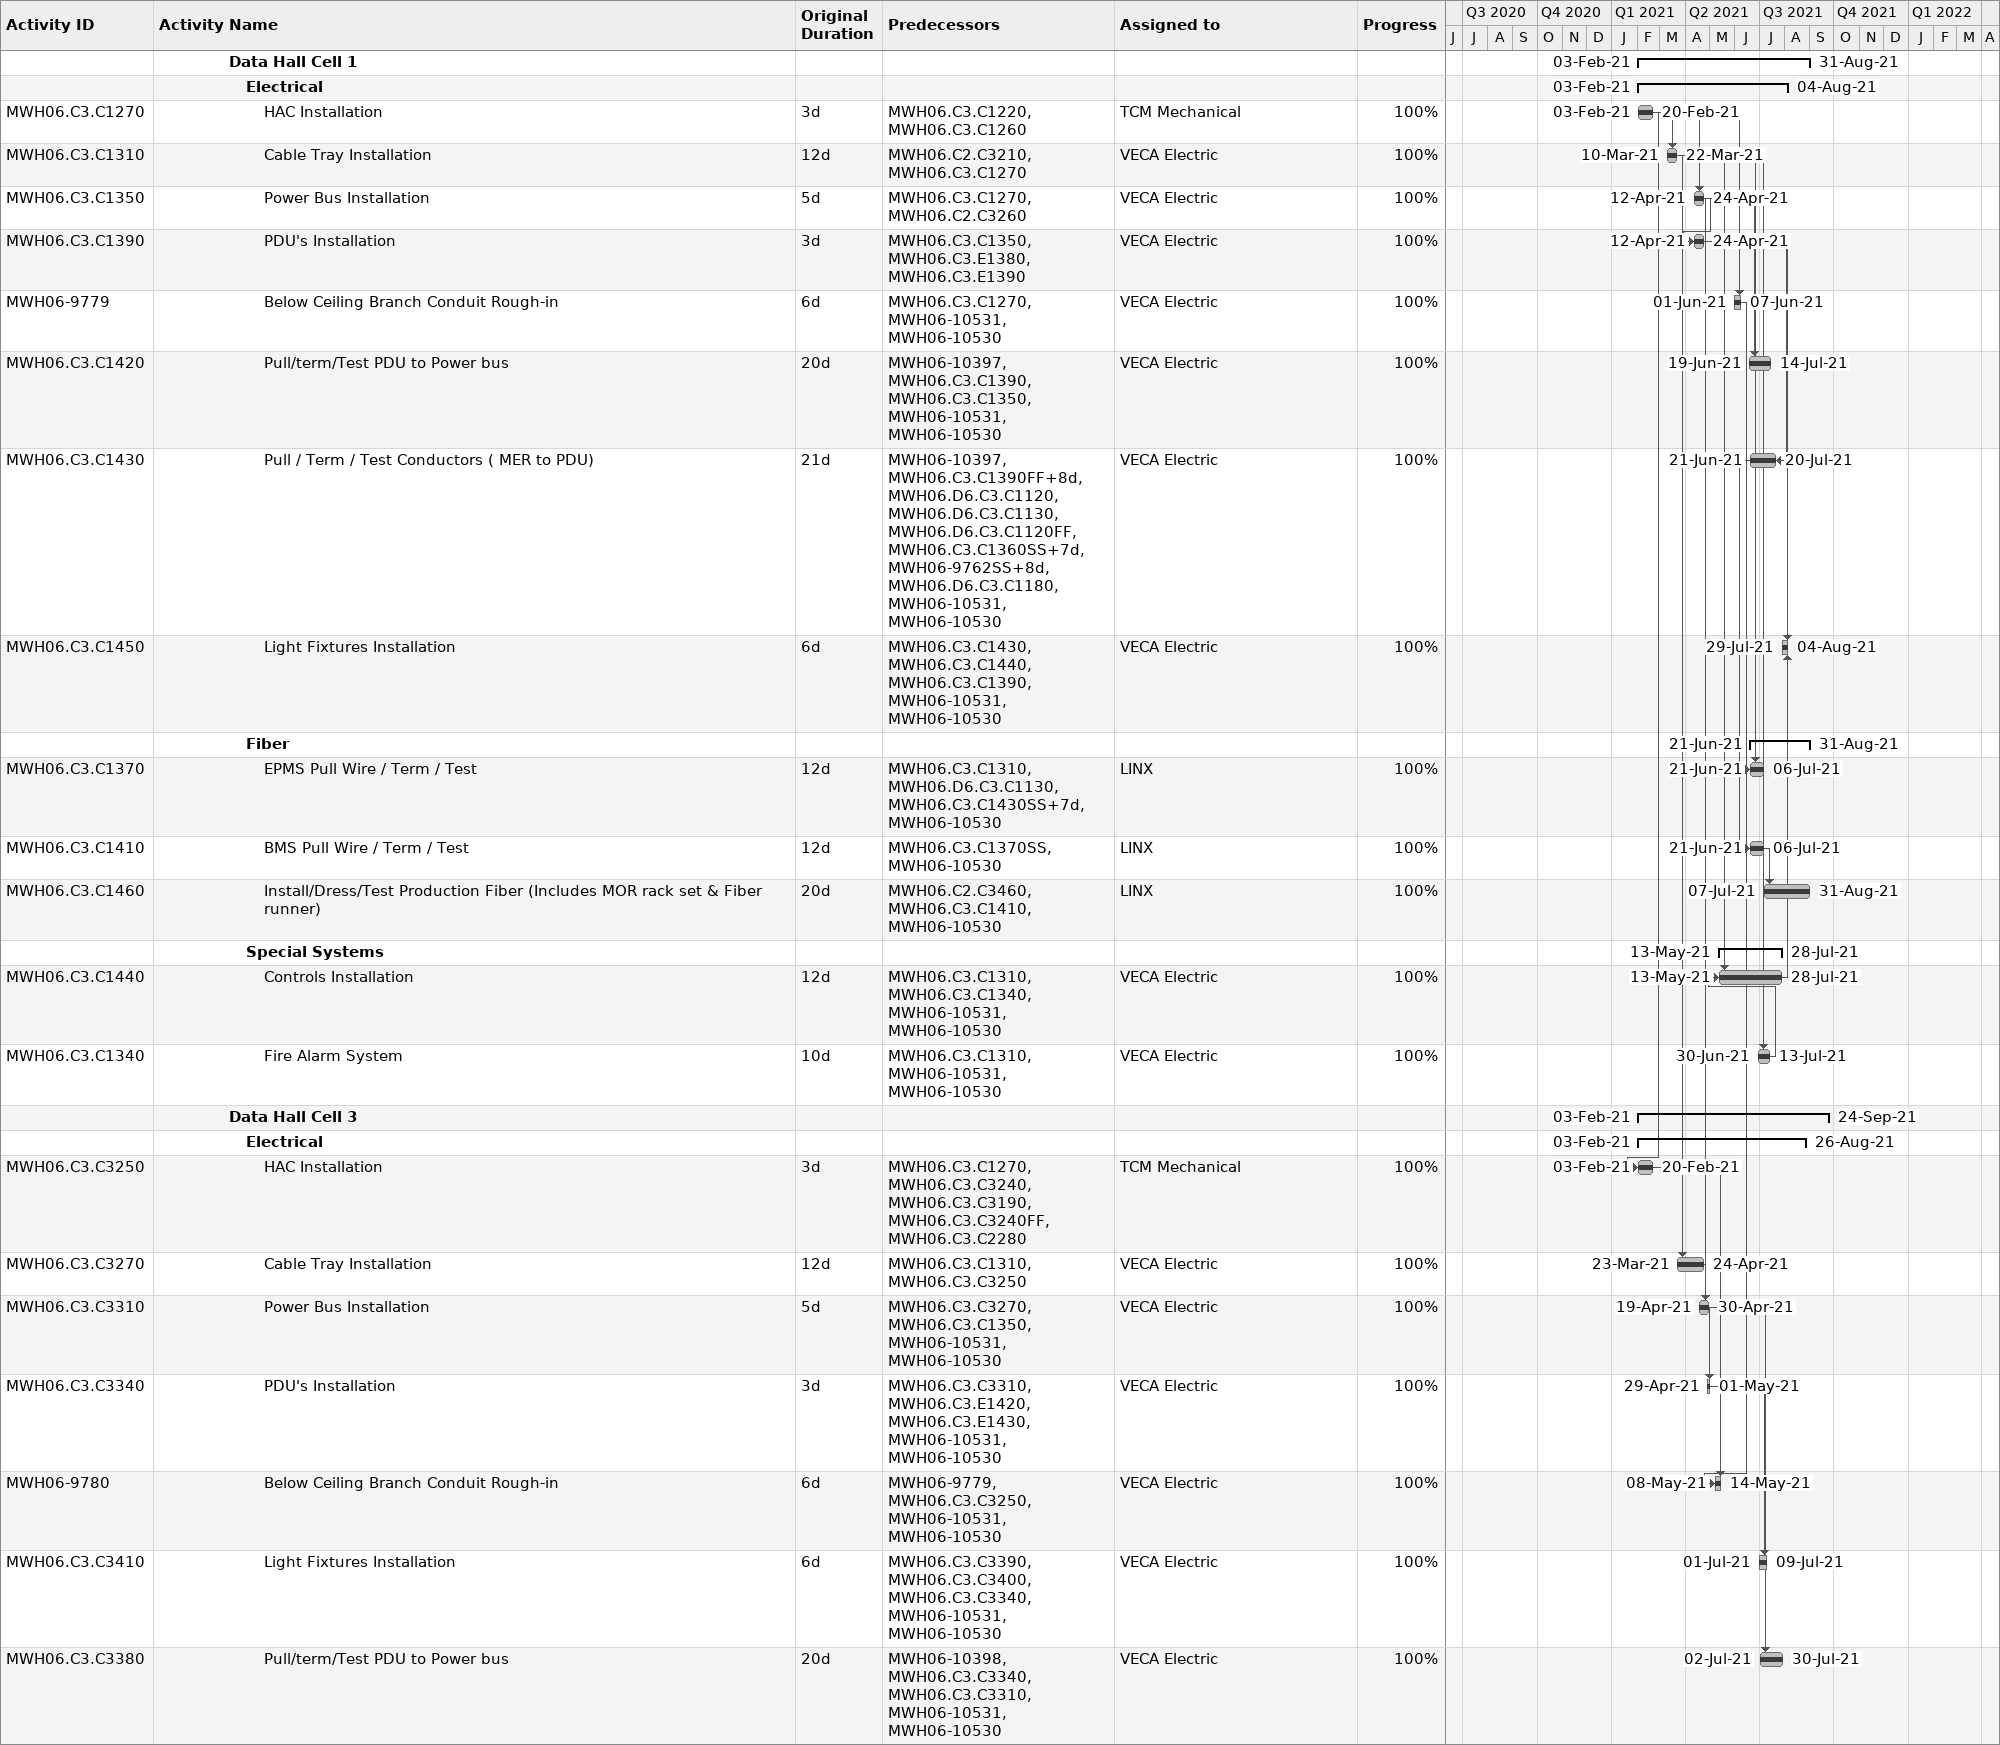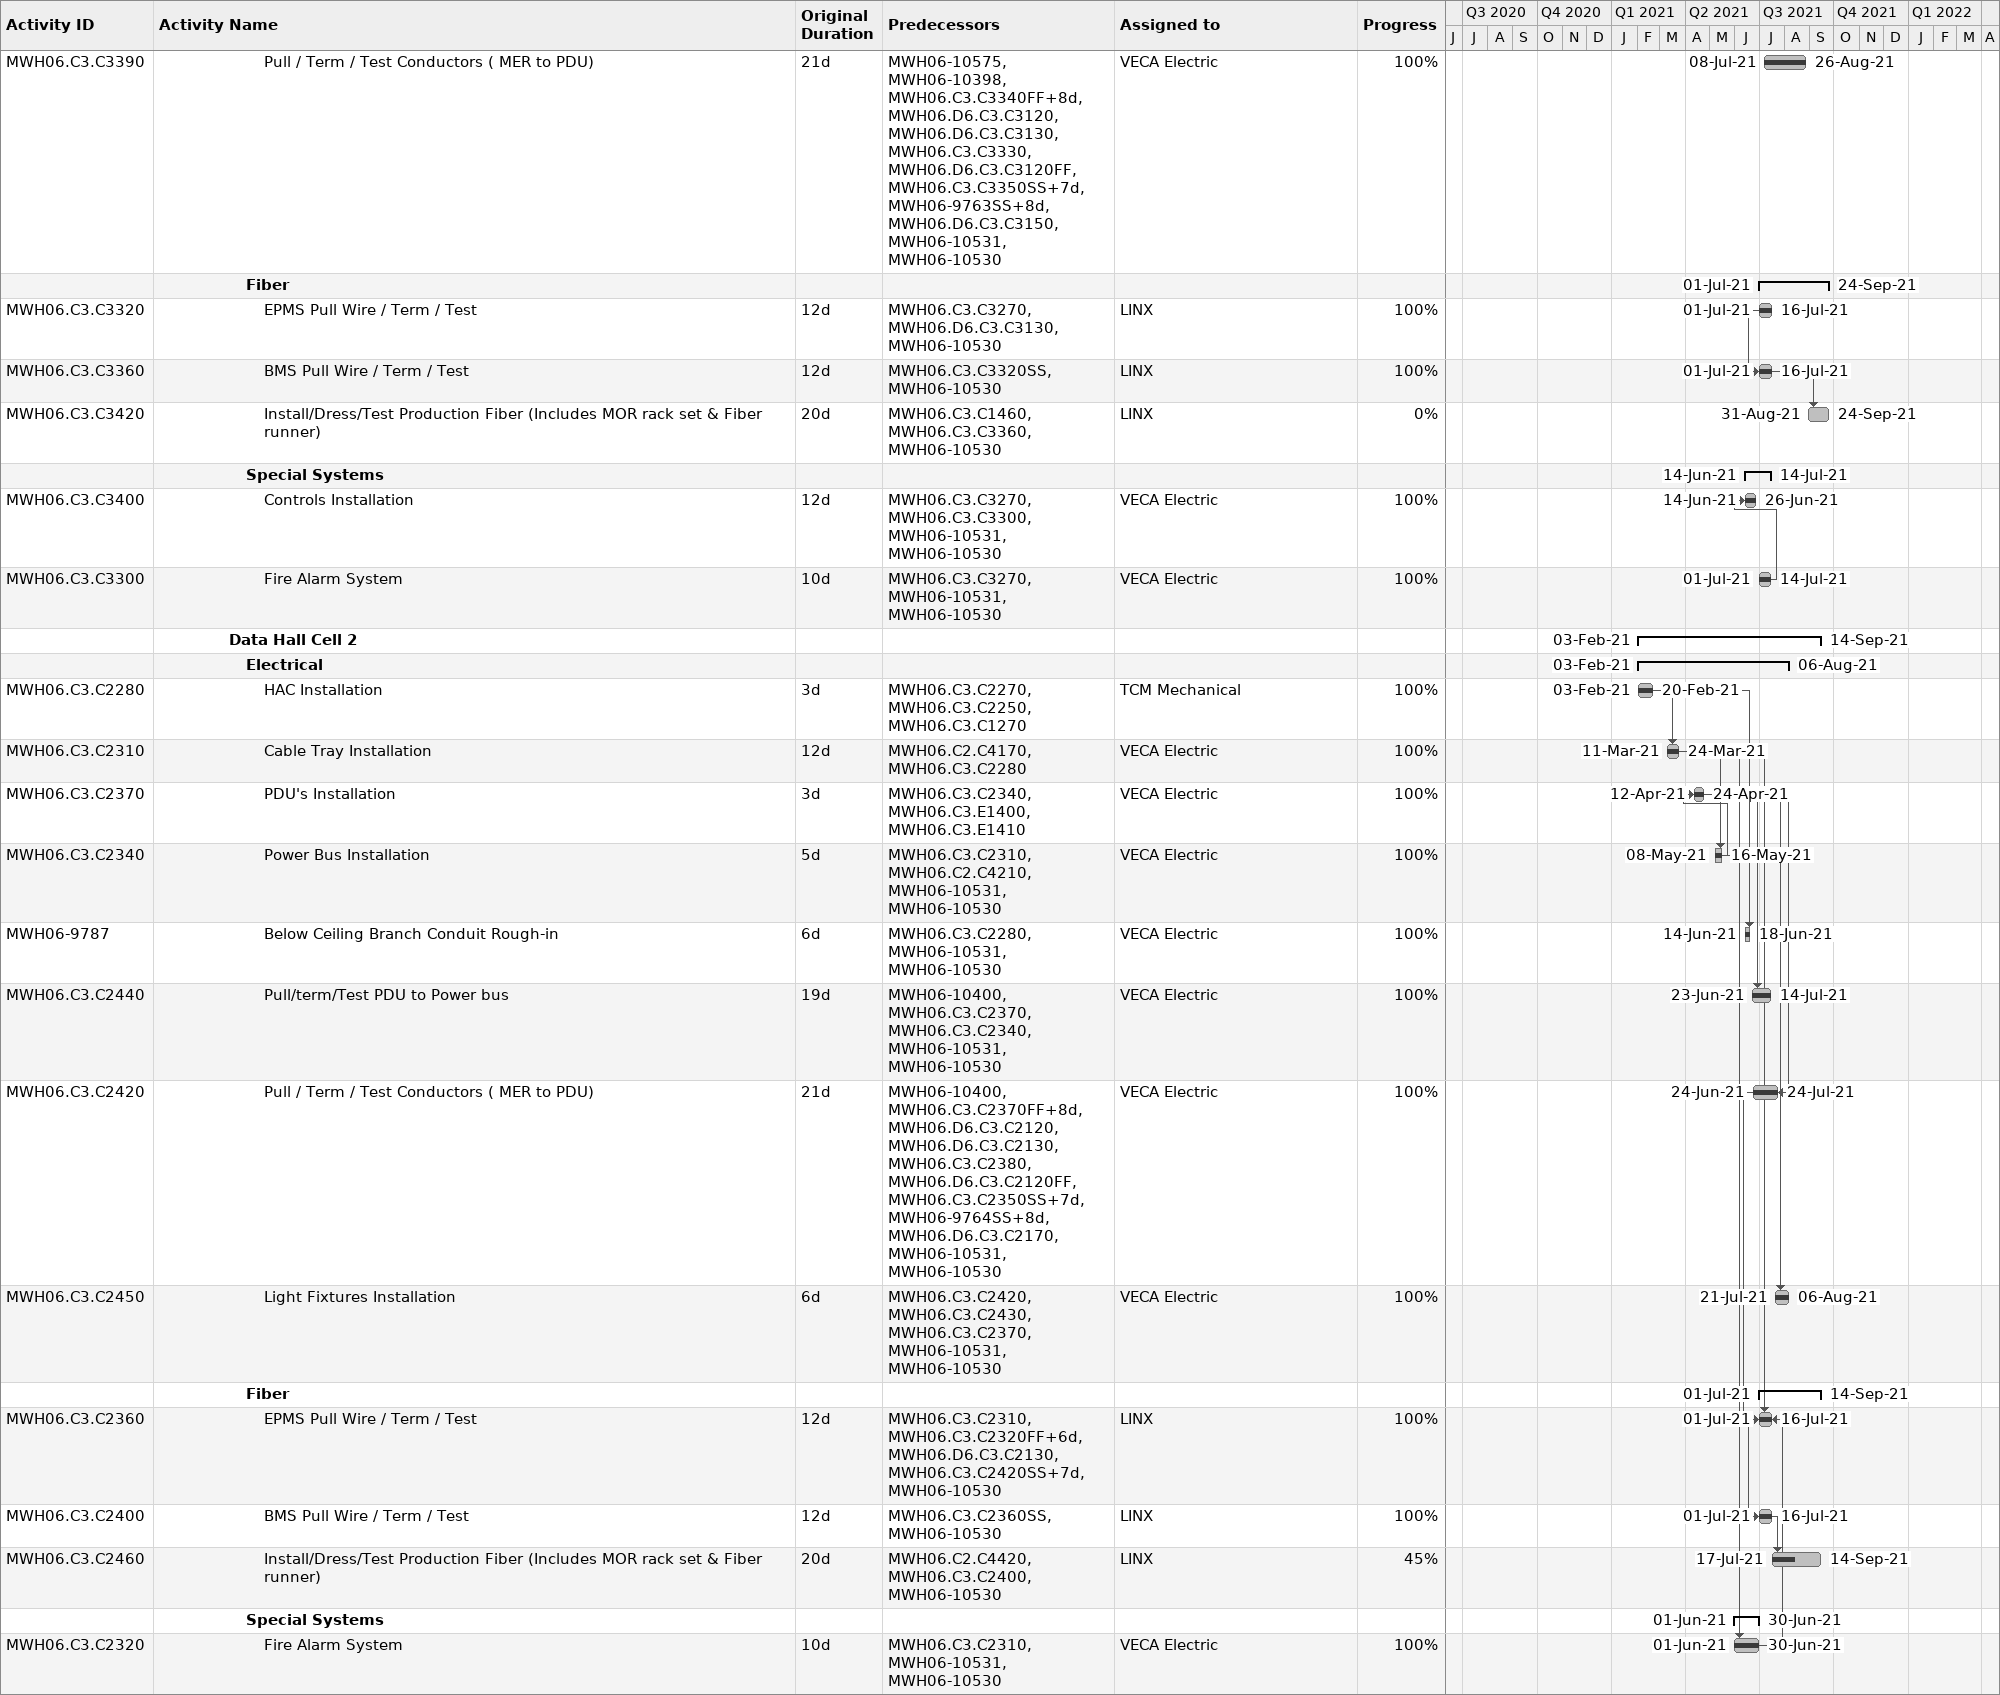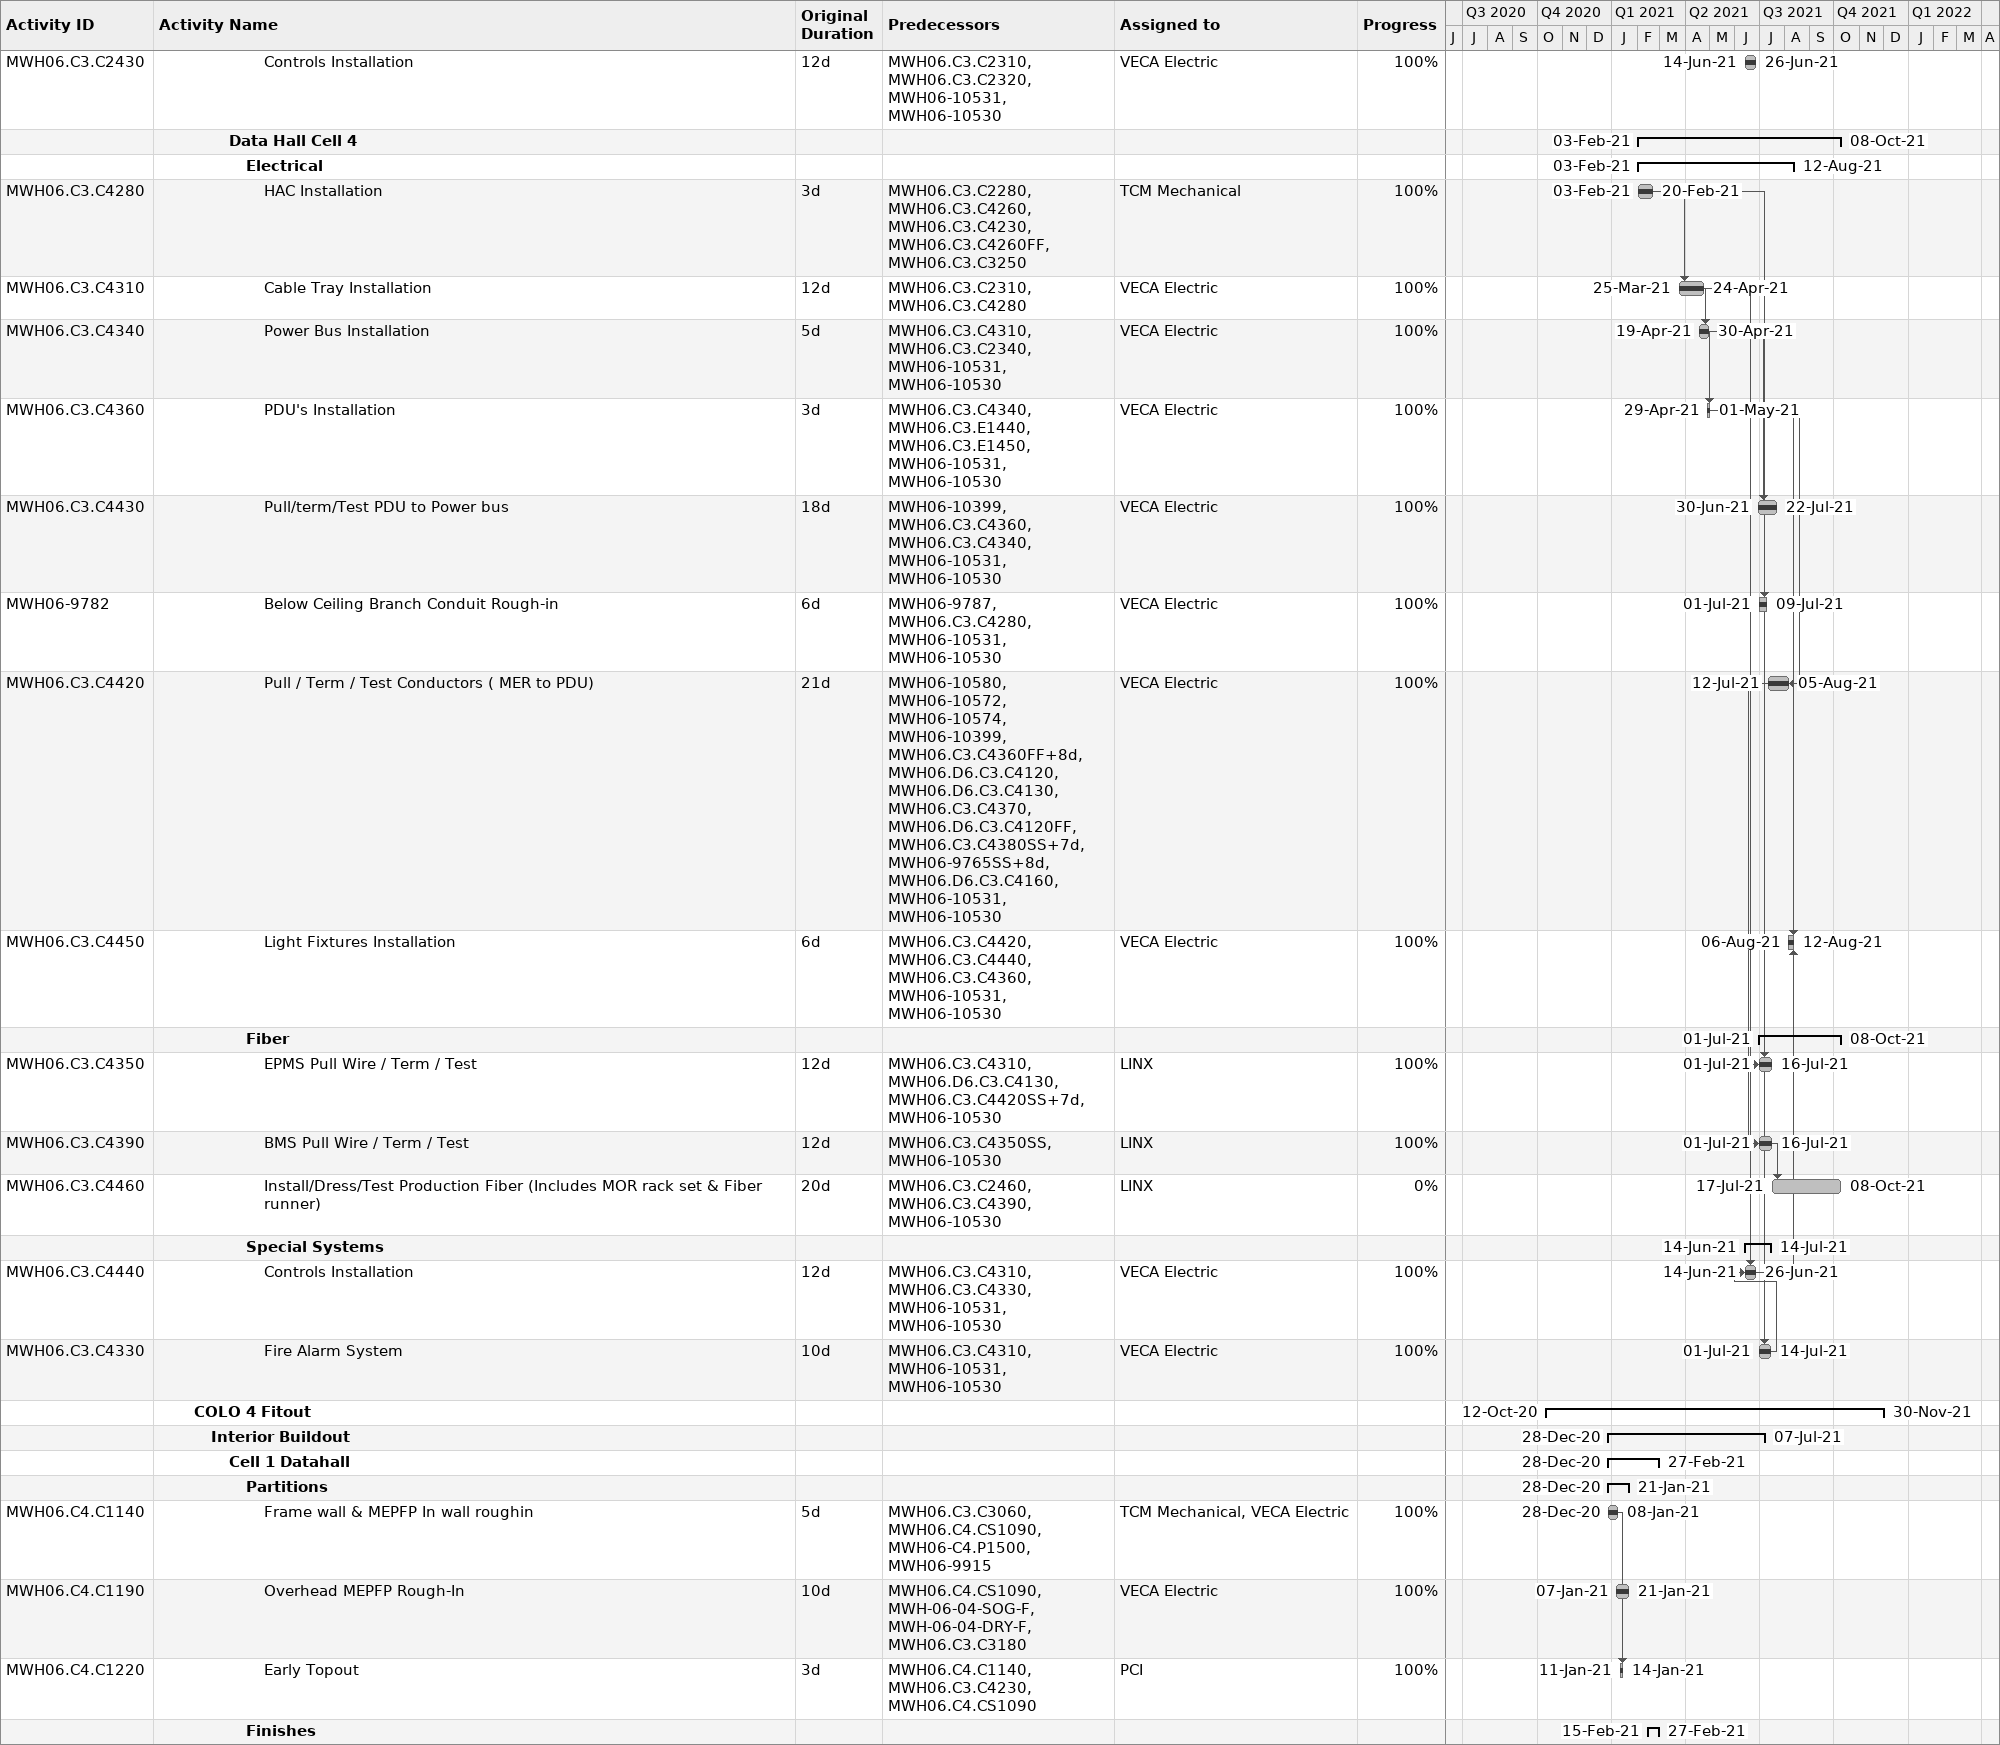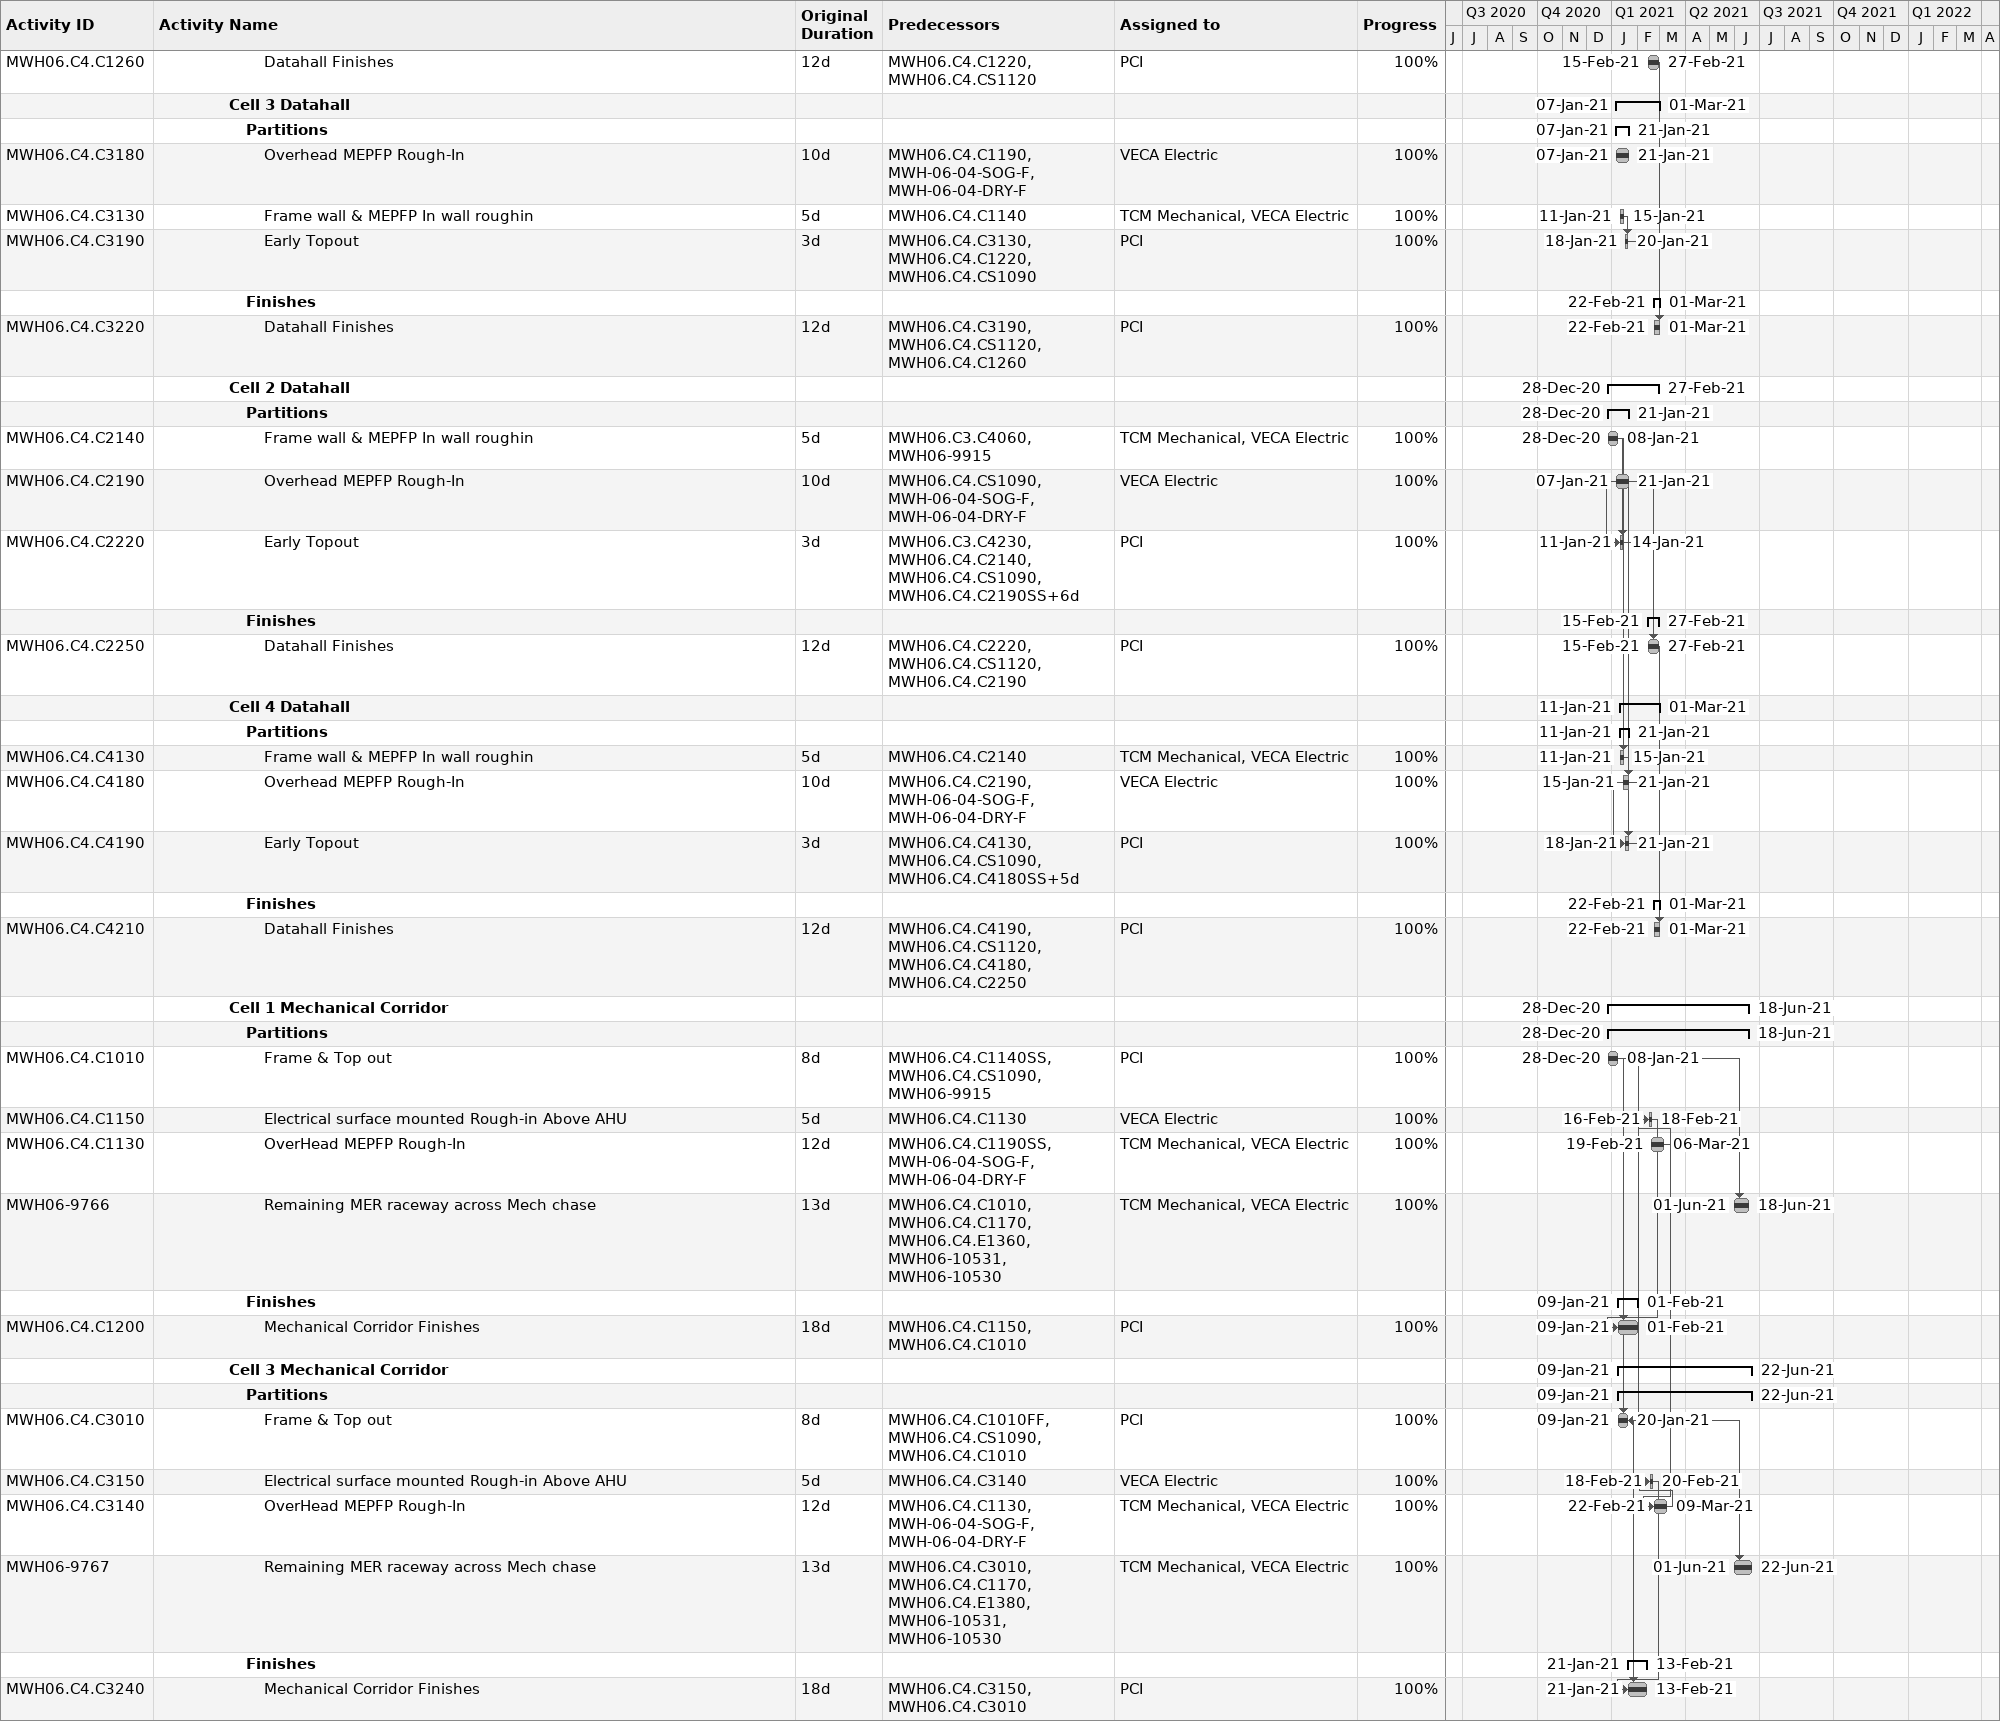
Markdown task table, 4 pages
| ID | Level | Task | Original duration | Start | Finish | Predecessors | Resources | % complete |
|---|---|---|---|---|---|---|---|---|
|  | 5 | **Data Hall Cell 1** |  | 2021-02-03 | 2021-08-31 |  |  |  |
|  | 6 | **Electrical** |  | 2021-02-03 | 2021-08-04 |  |  |  |
| MWH06.C3.C1270 | 7 | HAC Installation | 3d | 2021-02-03 | 2021-02-20 | MWH06.C3.C1220, MWH06.C3.C1260 | TCM Mechanical | 100 |
| MWH06.C3.C1310 | 7 | Cable Tray Installation | 12d | 2021-03-10 | 2021-03-22 | MWH06.C2.C3210, MWH06.C3.C1270 | VECA Electric | 100 |
| MWH06.C3.C1350 | 7 | Power Bus Installation | 5d | 2021-04-12 | 2021-04-24 | MWH06.C3.C1270, MWH06.C2.C3260 | VECA Electric | 100 |
| MWH06.C3.C1390 | 7 | PDU's Installation | 3d | 2021-04-12 | 2021-04-24 | MWH06.C3.C1350, MWH06.C3.E1380, MWH06.C3.E1390 | VECA Electric | 100 |
| MWH06-9779 | 7 | Below Ceiling Branch Conduit Rough-in | 6d | 2021-06-01 | 2021-06-07 | MWH06.C3.C1270, MWH06-10531, MWH06-10530 | VECA Electric | 100 |
| MWH06.C3.C1420 | 7 | Pull/term/Test PDU to Power bus | 20d | 2021-06-19 | 2021-07-14 | MWH06-10397, MWH06.C3.C1390, MWH06.C3.C1350, MWH06-10531, MWH06-10530 | VECA Electric | 100 |
| MWH06.C3.C1430 | 7 | Pull / Term / Test Conductors ( MER to PDU) | 21d | 2021-06-21 | 2021-07-20 | MWH06-10397, MWH06.C3.C1390FF+8d, MWH06.D6.C3.C1120, MWH06.D6.C3.C1130, MWH06.D6.C3.C1120FF, MWH06.C3.C1360SS+7d, MWH06-9762SS+8d, MWH06.D6.C3.C1180, MWH06-10531, MWH06-10530 | VECA Electric | 100 |
| MWH06.C3.C1450 | 7 | Light Fixtures Installation | 6d | 2021-07-29 | 2021-08-04 | MWH06.C3.C1430, MWH06.C3.C1440, MWH06.C3.C1390, MWH06-10531, MWH06-10530 | VECA Electric | 100 |
|  | 6 | **Fiber** |  | 2021-06-21 | 2021-08-31 |  |  |  |
| MWH06.C3.C1370 | 7 | EPMS Pull Wire / Term / Test | 12d | 2021-06-21 | 2021-07-06 | MWH06.C3.C1310, MWH06.D6.C3.C1130, MWH06.C3.C1430SS+7d, MWH06-10530 | LINX | 100 |
| MWH06.C3.C1410 | 7 | BMS Pull Wire / Term / Test | 12d | 2021-06-21 | 2021-07-06 | MWH06.C3.C1370SS, MWH06-10530 | LINX | 100 |
| MWH06.C3.C1460 | 7 | Install/Dress/Test Production Fiber (Includes MOR rack set & Fiber runner) | 20d | 2021-07-07 | 2021-08-31 | MWH06.C2.C3460, MWH06.C3.C1410, MWH06-10530 | LINX | 100 |
|  | 6 | **Special Systems** |  | 2021-05-13 | 2021-07-28 |  |  |  |
| MWH06.C3.C1440 | 7 | Controls Installation | 12d | 2021-05-13 | 2021-07-28 | MWH06.C3.C1310, MWH06.C3.C1340, MWH06-10531, MWH06-10530 | VECA Electric | 100 |
| MWH06.C3.C1340 | 7 | Fire Alarm System | 10d | 2021-06-30 | 2021-07-13 | MWH06.C3.C1310, MWH06-10531, MWH06-10530 | VECA Electric | 100 |
|  | 5 | **Data Hall Cell 3** |  | 2021-02-03 | 2021-09-24 |  |  |  |
|  | 6 | **Electrical** |  | 2021-02-03 | 2021-08-26 |  |  |  |
| MWH06.C3.C3250 | 7 | HAC Installation | 3d | 2021-02-03 | 2021-02-20 | MWH06.C3.C1270, MWH06.C3.C3240, MWH06.C3.C3190, MWH06.C3.C3240FF, MWH06.C3.C2280 | TCM Mechanical | 100 |
| MWH06.C3.C3270 | 7 | Cable Tray Installation | 12d | 2021-03-23 | 2021-04-24 | MWH06.C3.C1310, MWH06.C3.C3250 | VECA Electric | 100 |
| MWH06.C3.C3310 | 7 | Power Bus Installation | 5d | 2021-04-19 | 2021-04-30 | MWH06.C3.C3270, MWH06.C3.C1350, MWH06-10531, MWH06-10530 | VECA Electric | 100 |
| MWH06.C3.C3340 | 7 | PDU's Installation | 3d | 2021-04-29 | 2021-05-01 | MWH06.C3.C3310, MWH06.C3.E1420, MWH06.C3.E1430, MWH06-10531, MWH06-10530 | VECA Electric | 100 |
| MWH06-9780 | 7 | Below Ceiling Branch Conduit Rough-in | 6d | 2021-05-08 | 2021-05-14 | MWH06-9779, MWH06.C3.C3250, MWH06-10531, MWH06-10530 | VECA Electric | 100 |
| MWH06.C3.C3410 | 7 | Light Fixtures Installation | 6d | 2021-07-01 | 2021-07-09 | MWH06.C3.C3390, MWH06.C3.C3400, MWH06.C3.C3340, MWH06-10531, MWH06-10530 | VECA Electric | 100 |
| MWH06.C3.C3380 | 7 | Pull/term/Test PDU to Power bus | 20d | 2021-07-02 | 2021-07-30 | MWH06-10398, MWH06.C3.C3340, MWH06.C3.C3310, MWH06-10531, MWH06-10530 | VECA Electric | 100 |
| MWH06.C3.C3390 | 7 | Pull / Term / Test Conductors ( MER to PDU) | 21d | 2021-07-08 | 2021-08-26 | MWH06-10575, MWH06-10398, MWH06.C3.C3340FF+8d, MWH06.D6.C3.C3120, MWH06.D6.C3.C3130, MWH06.C3.C3330, MWH06.D6.C3.C3120FF, MWH06.C3.C3350SS+7d, MWH06-9763SS+8d, MWH06.D6.C3.C3150, MWH06-10531, MWH06-10530 | VECA Electric | 100 |
|  | 6 | **Fiber** |  | 2021-07-01 | 2021-09-24 |  |  |  |
| MWH06.C3.C3320 | 7 | EPMS Pull Wire / Term / Test | 12d | 2021-07-01 | 2021-07-16 | MWH06.C3.C3270, MWH06.D6.C3.C3130, MWH06-10530 | LINX | 100 |
| MWH06.C3.C3360 | 7 | BMS Pull Wire / Term / Test | 12d | 2021-07-01 | 2021-07-16 | MWH06.C3.C3320SS, MWH06-10530 | LINX | 100 |
| MWH06.C3.C3420 | 7 | Install/Dress/Test Production Fiber (Includes MOR rack set & Fiber runner) | 20d | 2021-08-31 | 2021-09-24 | MWH06.C3.C1460, MWH06.C3.C3360, MWH06-10530 | LINX | 0 |
|  | 6 | **Special Systems** |  | 2021-06-14 | 2021-07-14 |  |  |  |
| MWH06.C3.C3400 | 7 | Controls Installation | 12d | 2021-06-14 | 2021-06-26 | MWH06.C3.C3270, MWH06.C3.C3300, MWH06-10531, MWH06-10530 | VECA Electric | 100 |
| MWH06.C3.C3300 | 7 | Fire Alarm System | 10d | 2021-07-01 | 2021-07-14 | MWH06.C3.C3270, MWH06-10531, MWH06-10530 | VECA Electric | 100 |
|  | 5 | **Data Hall Cell 2** |  | 2021-02-03 | 2021-09-14 |  |  |  |
|  | 6 | **Electrical** |  | 2021-02-03 | 2021-08-06 |  |  |  |
| MWH06.C3.C2280 | 7 | HAC Installation | 3d | 2021-02-03 | 2021-02-20 | MWH06.C3.C2270, MWH06.C3.C2250, MWH06.C3.C1270 | TCM Mechanical | 100 |
| MWH06.C3.C2310 | 7 | Cable Tray Installation | 12d | 2021-03-11 | 2021-03-24 | MWH06.C2.C4170, MWH06.C3.C2280 | VECA Electric | 100 |
| MWH06.C3.C2370 | 7 | PDU's Installation | 3d | 2021-04-12 | 2021-04-24 | MWH06.C3.C2340, MWH06.C3.E1400, MWH06.C3.E1410 | VECA Electric | 100 |
| MWH06.C3.C2340 | 7 | Power Bus Installation | 5d | 2021-05-08 | 2021-05-16 | MWH06.C3.C2310, MWH06.C2.C4210, MWH06-10531, MWH06-10530 | VECA Electric | 100 |
| MWH06-9787 | 7 | Below Ceiling Branch Conduit Rough-in | 6d | 2021-06-14 | 2021-06-18 | MWH06.C3.C2280, MWH06-10531, MWH06-10530 | VECA Electric | 100 |
| MWH06.C3.C2440 | 7 | Pull/term/Test PDU to Power bus | 19d | 2021-06-23 | 2021-07-14 | MWH06-10400, MWH06.C3.C2370, MWH06.C3.C2340, MWH06-10531, MWH06-10530 | VECA Electric | 100 |
| MWH06.C3.C2420 | 7 | Pull / Term / Test Conductors ( MER to PDU) | 21d | 2021-06-24 | 2021-07-24 | MWH06-10400, MWH06.C3.C2370FF+8d, MWH06.D6.C3.C2120, MWH06.D6.C3.C2130, MWH06.C3.C2380, MWH06.D6.C3.C2120FF, MWH06.C3.C2350SS+7d, MWH06-9764SS+8d, MWH06.D6.C3.C2170, MWH06-10531, MWH06-10530 | VECA Electric | 100 |
| MWH06.C3.C2450 | 7 | Light Fixtures Installation | 6d | 2021-07-21 | 2021-08-06 | MWH06.C3.C2420, MWH06.C3.C2430, MWH06.C3.C2370, MWH06-10531, MWH06-10530 | VECA Electric | 100 |
|  | 6 | **Fiber** |  | 2021-07-01 | 2021-09-14 |  |  |  |
| MWH06.C3.C2360 | 7 | EPMS Pull Wire / Term / Test | 12d | 2021-07-01 | 2021-07-16 | MWH06.C3.C2310, MWH06.C3.C2320FF+6d, MWH06.D6.C3.C2130, MWH06.C3.C2420SS+7d, MWH06-10530 | LINX | 100 |
| MWH06.C3.C2400 | 7 | BMS Pull Wire / Term / Test | 12d | 2021-07-01 | 2021-07-16 | MWH06.C3.C2360SS, MWH06-10530 | LINX | 100 |
| MWH06.C3.C2460 | 7 | Install/Dress/Test Production Fiber (Includes MOR rack set & Fiber runner) | 20d | 2021-07-17 | 2021-09-14 | MWH06.C2.C4420, MWH06.C3.C2400, MWH06-10530 | LINX | 45 |
|  | 6 | **Special Systems** |  | 2021-06-01 | 2021-06-30 |  |  |  |
| MWH06.C3.C2320 | 7 | Fire Alarm System | 10d | 2021-06-01 | 2021-06-30 | MWH06.C3.C2310, MWH06-10531, MWH06-10530 | VECA Electric | 100 |
| MWH06.C3.C2430 | 7 | Controls Installation | 12d | 2021-06-14 | 2021-06-26 | MWH06.C3.C2310, MWH06.C3.C2320, MWH06-10531, MWH06-10530 | VECA Electric | 100 |
|  | 5 | **Data Hall Cell 4** |  | 2021-02-03 | 2021-10-08 |  |  |  |
|  | 6 | **Electrical** |  | 2021-02-03 | 2021-08-12 |  |  |  |
| MWH06.C3.C4280 | 7 | HAC Installation | 3d | 2021-02-03 | 2021-02-20 | MWH06.C3.C2280, MWH06.C3.C4260, MWH06.C3.C4230, MWH06.C3.C4260FF, MWH06.C3.C3250 | TCM Mechanical | 100 |
| MWH06.C3.C4310 | 7 | Cable Tray Installation | 12d | 2021-03-25 | 2021-04-24 | MWH06.C3.C2310, MWH06.C3.C4280 | VECA Electric | 100 |
| MWH06.C3.C4340 | 7 | Power Bus Installation | 5d | 2021-04-19 | 2021-04-30 | MWH06.C3.C4310, MWH06.C3.C2340, MWH06-10531, MWH06-10530 | VECA Electric | 100 |
| MWH06.C3.C4360 | 7 | PDU's Installation | 3d | 2021-04-29 | 2021-05-01 | MWH06.C3.C4340, MWH06.C3.E1440, MWH06.C3.E1450, MWH06-10531, MWH06-10530 | VECA Electric | 100 |
| MWH06.C3.C4430 | 7 | Pull/term/Test PDU to Power bus | 18d | 2021-06-30 | 2021-07-22 | MWH06-10399, MWH06.C3.C4360, MWH06.C3.C4340, MWH06-10531, MWH06-10530 | VECA Electric | 100 |
| MWH06-9782 | 7 | Below Ceiling Branch Conduit Rough-in | 6d | 2021-07-01 | 2021-07-09 | MWH06-9787, MWH06.C3.C4280, MWH06-10531, MWH06-10530 | VECA Electric | 100 |
| MWH06.C3.C4420 | 7 | Pull / Term / Test Conductors ( MER to PDU) | 21d | 2021-07-12 | 2021-08-05 | MWH06-10580, MWH06-10572, MWH06-10574, MWH06-10399, MWH06.C3.C4360FF+8d, MWH06.D6.C3.C4120, MWH06.D6.C3.C4130, MWH06.C3.C4370, MWH06.D6.C3.C4120FF, MWH06.C3.C4380SS+7d, MWH06-9765SS+8d, MWH06.D6.C3.C4160, MWH06-10531, MWH06-10530 | VECA Electric | 100 |
| MWH06.C3.C4450 | 7 | Light Fixtures Installation | 6d | 2021-08-06 | 2021-08-12 | MWH06.C3.C4420, MWH06.C3.C4440, MWH06.C3.C4360, MWH06-10531, MWH06-10530 | VECA Electric | 100 |
|  | 6 | **Fiber** |  | 2021-07-01 | 2021-10-08 |  |  |  |
| MWH06.C3.C4350 | 7 | EPMS Pull Wire / Term / Test | 12d | 2021-07-01 | 2021-07-16 | MWH06.C3.C4310, MWH06.D6.C3.C4130, MWH06.C3.C4420SS+7d, MWH06-10530 | LINX | 100 |
| MWH06.C3.C4390 | 7 | BMS Pull Wire / Term / Test | 12d | 2021-07-01 | 2021-07-16 | MWH06.C3.C4350SS, MWH06-10530 | LINX | 100 |
| MWH06.C3.C4460 | 7 | Install/Dress/Test Production Fiber (Includes MOR rack set & Fiber runner) | 20d | 2021-07-17 | 2021-10-08 | MWH06.C3.C2460, MWH06.C3.C4390, MWH06-10530 | LINX | 0 |
|  | 6 | **Special Systems** |  | 2021-06-14 | 2021-07-14 |  |  |  |
| MWH06.C3.C4440 | 7 | Controls Installation | 12d | 2021-06-14 | 2021-06-26 | MWH06.C3.C4310, MWH06.C3.C4330, MWH06-10531, MWH06-10530 | VECA Electric | 100 |
| MWH06.C3.C4330 | 7 | Fire Alarm System | 10d | 2021-07-01 | 2021-07-14 | MWH06.C3.C4310, MWH06-10531, MWH06-10530 | VECA Electric | 100 |
|  | 3 | **COLO 4 Fitout** |  | 2020-10-12 | 2021-11-30 |  |  |  |
|  | 4 | **Interior Buildout** |  | 2020-12-28 | 2021-07-07 |  |  |  |
|  | 5 | **Cell 1 Datahall** |  | 2020-12-28 | 2021-02-27 |  |  |  |
|  | 6 | **Partitions** |  | 2020-12-28 | 2021-01-21 |  |  |  |
| MWH06.C4.C1140 | 7 | Frame wall & MEPFP In wall roughin | 5d | 2020-12-28 | 2021-01-08 | MWH06.C3.C3060, MWH06.C4.CS1090, MWH06-C4.P1500, MWH06-9915 | TCM Mechanical, VECA Electric | 100 |
| MWH06.C4.C1190 | 7 | Overhead MEPFP Rough-In | 10d | 2021-01-07 | 2021-01-21 | MWH06.C4.CS1090, MWH-06-04-SOG-F, MWH-06-04-DRY-F, MWH06.C3.C3180 | VECA Electric | 100 |
| MWH06.C4.C1220 | 7 | Early Topout | 3d | 2021-01-11 | 2021-01-14 | MWH06.C4.C1140, MWH06.C3.C4230, MWH06.C4.CS1090 | PCI | 100 |
|  | 6 | **Finishes** |  | 2021-02-15 | 2021-02-27 |  |  |  |
| MWH06.C4.C1260 | 7 | Datahall Finishes | 12d | 2021-02-15 | 2021-02-27 | MWH06.C4.C1220, MWH06.C4.CS1120 | PCI | 100 |
|  | 5 | **Cell 3 Datahall** |  | 2021-01-07 | 2021-03-01 |  |  |  |
|  | 6 | **Partitions** |  | 2021-01-07 | 2021-01-21 |  |  |  |
| MWH06.C4.C3180 | 7 | Overhead MEPFP Rough-In | 10d | 2021-01-07 | 2021-01-21 | MWH06.C4.C1190, MWH-06-04-SOG-F, MWH-06-04-DRY-F | VECA Electric | 100 |
| MWH06.C4.C3130 | 7 | Frame wall & MEPFP In wall roughin | 5d | 2021-01-11 | 2021-01-15 | MWH06.C4.C1140 | TCM Mechanical, VECA Electric | 100 |
| MWH06.C4.C3190 | 7 | Early Topout | 3d | 2021-01-18 | 2021-01-20 | MWH06.C4.C3130, MWH06.C4.C1220, MWH06.C4.CS1090 | PCI | 100 |
|  | 6 | **Finishes** |  | 2021-02-22 | 2021-03-01 |  |  |  |
| MWH06.C4.C3220 | 7 | Datahall Finishes | 12d | 2021-02-22 | 2021-03-01 | MWH06.C4.C3190, MWH06.C4.CS1120, MWH06.C4.C1260 | PCI | 100 |
|  | 5 | **Cell 2 Datahall** |  | 2020-12-28 | 2021-02-27 |  |  |  |
|  | 6 | **Partitions** |  | 2020-12-28 | 2021-01-21 |  |  |  |
| MWH06.C4.C2140 | 7 | Frame wall & MEPFP In wall roughin | 5d | 2020-12-28 | 2021-01-08 | MWH06.C3.C4060, MWH06-9915 | TCM Mechanical, VECA Electric | 100 |
| MWH06.C4.C2190 | 7 | Overhead MEPFP Rough-In | 10d | 2021-01-07 | 2021-01-21 | MWH06.C4.CS1090, MWH-06-04-SOG-F, MWH-06-04-DRY-F | VECA Electric | 100 |
| MWH06.C4.C2220 | 7 | Early Topout | 3d | 2021-01-11 | 2021-01-14 | MWH06.C3.C4230, MWH06.C4.C2140, MWH06.C4.CS1090, MWH06.C4.C2190SS+6d | PCI | 100 |
|  | 6 | **Finishes** |  | 2021-02-15 | 2021-02-27 |  |  |  |
| MWH06.C4.C2250 | 7 | Datahall Finishes | 12d | 2021-02-15 | 2021-02-27 | MWH06.C4.C2220, MWH06.C4.CS1120, MWH06.C4.C2190 | PCI | 100 |
|  | 5 | **Cell 4 Datahall** |  | 2021-01-11 | 2021-03-01 |  |  |  |
|  | 6 | **Partitions** |  | 2021-01-11 | 2021-01-21 |  |  |  |
| MWH06.C4.C4130 | 7 | Frame wall & MEPFP In wall roughin | 5d | 2021-01-11 | 2021-01-15 | MWH06.C4.C2140 | TCM Mechanical, VECA Electric | 100 |
| MWH06.C4.C4180 | 7 | Overhead MEPFP Rough-In | 10d | 2021-01-15 | 2021-01-21 | MWH06.C4.C2190, MWH-06-04-SOG-F, MWH-06-04-DRY-F | VECA Electric | 100 |
| MWH06.C4.C4190 | 7 | Early Topout | 3d | 2021-01-18 | 2021-01-21 | MWH06.C4.C4130, MWH06.C4.CS1090, MWH06.C4.C4180SS+5d | PCI | 100 |
|  | 6 | **Finishes** |  | 2021-02-22 | 2021-03-01 |  |  |  |
| MWH06.C4.C4210 | 7 | Datahall Finishes | 12d | 2021-02-22 | 2021-03-01 | MWH06.C4.C4190, MWH06.C4.CS1120, MWH06.C4.C4180, MWH06.C4.C2250 | PCI | 100 |
|  | 5 | **Cell 1 Mechanical Corridor** |  | 2020-12-28 | 2021-06-18 |  |  |  |
|  | 6 | **Partitions** |  | 2020-12-28 | 2021-06-18 |  |  |  |
| MWH06.C4.C1010 | 7 | Frame & Top out | 8d | 2020-12-28 | 2021-01-08 | MWH06.C4.C1140SS, MWH06.C4.CS1090, MWH06-9915 | PCI | 100 |
| MWH06.C4.C1150 | 7 | Electrical surface mounted Rough-in Above AHU | 5d | 2021-02-16 | 2021-02-18 | MWH06.C4.C1130 | VECA Electric | 100 |
| MWH06.C4.C1130 | 7 | OverHead MEPFP Rough-In | 12d | 2021-02-19 | 2021-03-06 | MWH06.C4.C1190SS, MWH-06-04-SOG-F, MWH-06-04-DRY-F | TCM Mechanical, VECA Electric | 100 |
| MWH06-9766 | 7 | Remaining MER raceway across Mech chase | 13d | 2021-06-01 | 2021-06-18 | MWH06.C4.C1010, MWH06.C4.C1170, MWH06.C4.E1360, MWH06-10531, MWH06-10530 | TCM Mechanical, VECA Electric | 100 |
|  | 6 | **Finishes** |  | 2021-01-09 | 2021-02-01 |  |  |  |
| MWH06.C4.C1200 | 7 | Mechanical Corridor Finishes | 18d | 2021-01-09 | 2021-02-01 | MWH06.C4.C1150, MWH06.C4.C1010 | PCI | 100 |
|  | 5 | **Cell 3 Mechanical Corridor** |  | 2021-01-09 | 2021-06-22 |  |  |  |
|  | 6 | **Partitions** |  | 2021-01-09 | 2021-06-22 |  |  |  |
| MWH06.C4.C3010 | 7 | Frame & Top out | 8d | 2021-01-09 | 2021-01-20 | MWH06.C4.C1010FF, MWH06.C4.CS1090, MWH06.C4.C1010 | PCI | 100 |
| MWH06.C4.C3150 | 7 | Electrical surface mounted Rough-in Above AHU | 5d | 2021-02-18 | 2021-02-20 | MWH06.C4.C3140 | VECA Electric | 100 |
| MWH06.C4.C3140 | 7 | OverHead MEPFP Rough-In | 12d | 2021-02-22 | 2021-03-09 | MWH06.C4.C1130, MWH-06-04-SOG-F, MWH-06-04-DRY-F | TCM Mechanical, VECA Electric | 100 |
| MWH06-9767 | 7 | Remaining MER raceway across Mech chase | 13d | 2021-06-01 | 2021-06-22 | MWH06.C4.C3010, MWH06.C4.C1170, MWH06.C4.E1380, MWH06-10531, MWH06-10530 | TCM Mechanical, VECA Electric | 100 |
|  | 6 | **Finishes** |  | 2021-01-21 | 2021-02-13 |  |  |  |
| MWH06.C4.C3240 | 7 | Mechanical Corridor Finishes | 18d | 2021-01-21 | 2021-02-13 | MWH06.C4.C3150, MWH06.C4.C3010 | PCI | 100 |
